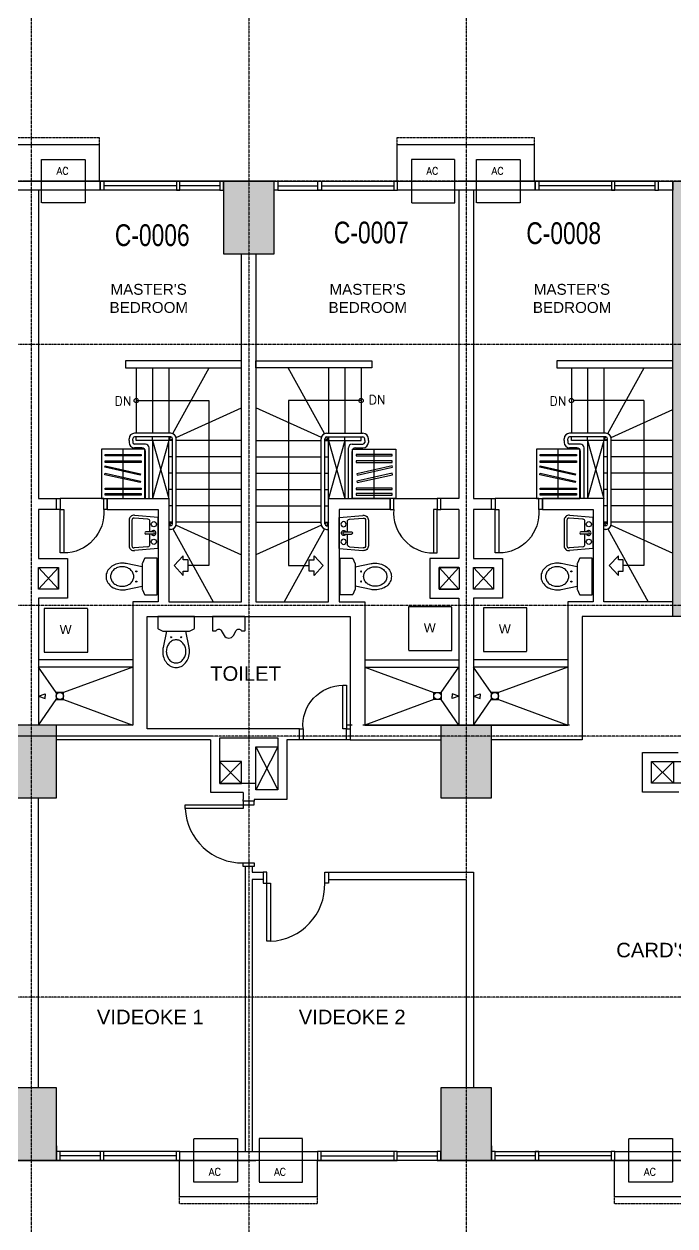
# Model space of a CAD drawing. Header units: inches. Extents: x -189245 to 740841, y -215444 to 469401.
# Drawn here: x -16041 to -7063, y -123635 to -107064 of the extents above; entities that cross this region are included whole.
import ezdxf

# ---------------------------------------------------------------- set-up
doc = ezdxf.new("R2010")
doc.units = ezdxf.units.IN
doc.header["$LTSCALE"] = 10
doc.header["$MEASUREMENT"] = 0
for name, pattern in [('GRID NORMAL$0$GRID BASEMENT$0$GRID GROUND$0$GRID$0$$0$PHANTOM', [2.5, 1.25, -0.25, 0.25, -0.25, 0.25, -0.25]), ('HIDDEN', [0.375, 0.25, -0.125]), ('HIDDEN2', [0.1875, 0.125, -0.0625])]:
    doc.linetypes.add(name, pattern=pattern)
for name, color, linetype in [('A-CMU PLASTER', 8, 'Continuous'), ('A-CMU WALL', 4, 'Continuous'), ('A-DOOR', 1, 'Continuous'), ('A-EQUIPMENT', 2, 'Continuous'), ('A-EQUIPTMENT', 1, 'Continuous'), ('A-FIXTURES', 2, 'Continuous'), ('A-GRID', 8, 'Continuous'), ('A-RAILING', 2, 'Continuous'), ('A-SHEARWALL', 6, 'Continuous'), ('A-STAIR', 1, 'Continuous'), ('A-TEXT', 3, 'Continuous'), ('A-UNIT NUMBER', 2, 'Continuous'), ('A-WINDOW', 2, 'Continuous'), ('CABINET', 1, 'Continuous'), ('COLUMN', 6, 'Continuous'), ('crom-type F Wall', 7, 'Continuous'), ('TEXT', 3, 'Continuous'), ('TSG- DIM1', 1, 'Continuous'), ('TSG- plaster', 4, 'Continuous'), ('TSG- PRE CAST', 4, 'Continuous'), ('TSG- ZOCALLO', 86, 'HIDDEN2'), ('TSG-DIM_WINDWS', 1, 'Continuous'), ('TSG-DRYWALL', 2, 'Continuous')]:
    doc.layers.add(name, color=color, linetype=linetype)
doc.layers.add('DEFPOINT', color=7, linetype='Continuous', plot=False)
doc.styles.add('ARIAL', font='ARIAL.TTF', dxfattribs={"width": 0.75})
doc.styles.add('PRSP_Simplex', font='simplex.shx')

# ---------------------------------------------------------------- blocks, each defined once
blk = doc.blocks.new('door600')
at = {"color": 2}
for points in [[(50, 150), (100, 150), (100, 750), (50, 750)], [(50, 150), (0, 150), (0, 0), (50, 0)], [(700, 150), (650, 150), (650, 0), (700, 0)]]:
    blk.add_lwpolyline(points, close=True, dxfattribs=at)
at = {"color": 1}
blk.add_arc((100, 198), 552, 355.0209, 90, dxfattribs=at)
blk = doc.blocks.new('A$C1A155CDE')
at = {"layer": 'A-DOOR', "color": 2}
for points in [[(50, 0), (0, 0), (0, -150), (50, -150)], [(50, -150), (100, -150), (100, -950), (50, -950)], [(900, -150), (850, -150), (850, 0), (900, 0)]]:
    blk.add_lwpolyline(points, close=True, dxfattribs=at)
at = {"layer": 'A-DOOR'}
blk.add_arc((65, -166), 785, 272.5491, 1.1461, dxfattribs=at)
blk = doc.blocks.new('URI')
at = {"layer": 'A-FIXTURES'}
blk.add_lwpolyline([(195, 103), (261, 65, -0.57735), (261, -65), (195, -103, 0.57735), (195, -172), (200, -175), (200, -215, -0.414214), (190, -225), (10, -225, -0.414214), (0, -215), (0, 215, -0.414214), (10, 225), (190, 225, -0.414214), (200, 215), (200, 175), (195, 172, 0.57735)], format="xyb", close=True, dxfattribs=at)
blk = doc.blocks.new('SHOWERHD')
at = {"layer": 'A-FIXTURES', "color": 2}
for p, q in [((-31, 93), (0, 93)), ((0, 0), (-31, 93)), ((0, 0), (31, 93)), ((31, 93), (0, 93))]:
    blk.add_line(p, q, dxfattribs=at)
blk = doc.blocks.new('EFLSHR-P')
at = {"layer": 'A-FIXTURES'}
for points in [[(186, -248), (216, -184, 0.142156), (218, -178), (218, 178, 0.142156), (216, 184), (186, 248, 0.256929), (177, 252), (13, 252), (13, -253), (177, -253)], [(218, -133), (441, -179, 0.05118), (495, -185, 0.083091), (582, -170, 0.090724), (653, -131, 0.104124), (702, -69, 0.11609), (718, 0, 0.11609), (702, 69, 0.104124), (653, 131, 0.090724), (582, 170, 0.083091), (495, 185, 0.05118), (441, 179), (218, 133)]]:
    blk.add_lwpolyline(points, format="xyb", dxfattribs=at)
blk.add_lwpolyline([(495, 135, 0.084254), (433, 124, 0.091411), (382, 95, 0.103766), (347, 50, 0.114587), (335, 0, 0.114587), (347, -50, 0.103766), (382, -95, 0.091411), (433, -124, 0.084254), (495, -135, 0.084254), (558, -124, 0.091411), (609, -95, 0.103766), (644, -50, 0.114587), (655, 0, 0.114587), (644, 50, 0.103766), (609, 95, 0.091411), (558, 124, 0.084254)], format="xyb", close=True, dxfattribs=at)
for centre in [(300, 70), (300, -70)]:
    blk.add_circle(centre, 6.77, dxfattribs=at)
blk.add_arc((177, -243), 10, 270, 327.6371, dxfattribs=at)
blk = doc.blocks.new('LAV')
for p, q in [((-214, 0), (-243, -326)), ((214, 0), (-214, 0)), ((214, 0), (243, -326)), ((-189, -139), (-206, -329)), ((-18, -112), (-159, -112)), ((-18, -63), (-18, -170)), ((18, -63), (18, -170)), ((159, -112), (18, -112)), ((189, -139), (206, -329)), ((-176, -362), (176, -362)), ((-176, -400), (176, -400))]:
    blk.add_line(p, q)
for centre in [(-121, -58), (121, -58)]:
    blk.add_circle(centre, 36)
for centre, radius, start, end in [((-159, -142), 30, 90, 174.9088), ((0, -63), 34.1, 301.2757, 238.7243), ((0, -71), 19.7, 25.7914, 154.2086), ((159, -142), 30, 5.0912, 90), ((-176, -332), 68, 174.9088, 270), ((-176, -332), 30, 174.9088, 270), ((0, -161), 19.7, 205.7914, 334.2086), ((176, -332), 68, 270, 5.0912), ((176, -332), 30, 270, 5.0912)]:
    blk.add_arc(centre, radius, start, end)
blk = doc.blocks.new('A$C57C30C90')
at = {"layer": 'A-CMU WALL'}
for p, q in [((14927, 0), (16027, 0)), ((16927, 0), (15827, 0)), ((20927, 0), (22027, 0)), ((22927, 0), (21827, 0))]:
    blk.add_line(p, q, dxfattribs=at)
at = {"layer": 'A-WINDOW'}
for p, q in [((16877, 0), (16927, 0)), ((16877, -125), (16877, 0)), ((16927, -125), (16877, -125)), ((16927, 0), (16927, -125)), ((17927, -63), (16927, -63)), ((17977, 0), (17927, 0)), ((17927, 0), (17927, -125)), ((17927, -125), (17977, -125)), ((17977, -125), (17977, 0)), ((18527, -63), (17977, -63)), ((18577, 0), (18527, 0)), ((18527, 0), (18527, -125)), ((18527, -125), (18577, -125)), ((18577, -125), (18577, 0)), ((19277, 0), (19327, 0)), ((19277, -125), (19277, 0)), ((19327, -125), (19277, -125)), ((19327, 0), (19327, -125)), ((19327, -63), (19877, -63)), ((19877, 0), (19927, 0)), ((19877, -125), (19877, 0)), ((19927, -125), (19877, -125)), ((19927, 0), (19927, -125)), ((19927, -63), (20927, -63)), ((20977, 0), (20927, 0)), ((20927, 0), (20927, -125)), ((20927, -125), (20977, -125)), ((20977, -125), (20977, 0)), ((22877, 0), (22927, 0)), ((22877, -125), (22877, 0)), ((22927, -125), (22877, -125)), ((22927, 0), (22927, -125)), ((23927, -63), (22927, -63)), ((23977, 0), (23927, 0)), ((23927, 0), (23927, -125)), ((23927, -125), (23977, -125)), ((23977, -125), (23977, 0)), ((24527, -63), (23977, -63)), ((24577, 0), (24527, 0)), ((24527, 0), (24527, -125)), ((24527, -125), (24577, -125)), ((24577, -125), (24577, 0))]:
    blk.add_line(p, q, dxfattribs=at)
at = {"layer": 'A-WINDOW', "color": 1}
for p, q in [((18527, 0), (16927, 0)), ((18527, -125), (16927, -125)), ((19327, 0), (20927, 0)), ((19327, -125), (20927, -125)), ((24527, 0), (22927, 0)), ((24527, -125), (22927, -125))]:
    blk.add_line(p, q, dxfattribs=at)
at = {"layer": 'TSG- PRE CAST', "linetype": 'Continuous'}
for points in [[(14977, 0), (16877, 0), (16877, -125), (14977, -125)], [(20977, 0), (22877, 0), (22877, -125), (20977, -125)], [(24577, 0), (24777, 0), (24777, -125), (24577, -125)]]:
    blk.add_lwpolyline(points, close=True, dxfattribs=at)
blk = doc.blocks.new('A$C453973B5')
at = {"layer": 'A-CMU WALL'}
for p, q in [((17925, -125), (19025, -125)), ((17925, -125), (19025, -125)), ((19925, -125), (18825, -125)), ((19925, -125), (18825, -125)), ((23925, -125), (25025, -125)), ((23975, -125), (25875, -125))]:
    blk.add_line(p, q, dxfattribs=at)
at = {"layer": 'A-WINDOW', "color": 1, "ltscale": 100}
for p, q in [((17925, 0), (16325, 0)), ((20925, 0), (19925, 0)), ((20975, 0), (21525, 0)), ((22325, 0), (23925, 0)), ((16325, -125), (17950, -125)), ((19925, -125), (20925, -125)), ((22875, -125), (22325, -125))]:
    blk.add_line(p, q, dxfattribs=at)
at = {"layer": 'A-WINDOW'}
for p, q in [((16275, -125), (16325, -125)), ((16875, -63), (16325, -63)), ((16875, -125), (16925, -125)), ((17925, -63), (16925, -63)), ((17975, -125), (17925, -125)), ((19875, -125), (19925, -125)), ((19875, -125), (19925, -125)), ((19925, -63), (20925, -63)), ((20975, -125), (20925, -125)), ((20975, -125), (20925, -125)), ((20975, -62), (21525, -63)), ((21575, -125), (21525, -125)), ((21575, -125), (21525, -125)), ((22275, -125), (22325, -125)), ((22275, -125), (22325, -125)), ((22875, -63), (22325, -63)), ((22875, -125), (22925, -125)), ((22875, -125), (22925, -125)), ((23925, -63), (22925, -63)), ((23975, -125), (23925, -125)), ((23975, -125), (23925, -125))]:
    blk.add_line(p, q, dxfattribs=at)
at = {"layer": 'A-WINDOW', "color": 1}
for p, q in [((16325, -125), (17925, -125)), ((21525, -125), (19925, -125)), ((21525, -125), (19925, -125)), ((22325, -125), (23925, -125)), ((22325, -125), (23925, -125))]:
    blk.add_line(p, q, dxfattribs=at)
at = {"layer": 'A-WINDOW'}
for points in [[(16325, 0), (16275, 0), (16275, -125), (16325, -125)], [(16925, 0), (16875, 0), (16875, -125), (16925, -125)], [(17975, 0), (17925, 0), (17925, -125), (17975, -125)], [(19925, 0), (19875, 0), (19875, -125), (19925, -125)], [(20975, 0), (20925, 0), (20925, -125), (20975, -125)], [(21575, 0), (21525, 0), (21525, -125), (21575, -125)], [(22325, 0), (22275, 0), (22275, -125), (22325, -125)], [(23975, 0), (23925, 0), (23925, -125), (23975, -125)], [(22925, 0), (22875, 0), (22875, -125), (22925, -125)]]:
    blk.add_lwpolyline(points, close=True, dxfattribs=at)
at = {"layer": 'TSG- PRE CAST', "ltscale": 100}
for points in [[(19875, -125), (17975, -125), (17975, 0), (19875, 0)], [(25875, -125), (23975, -125), (23975, 0), (25875, 0)]]:
    blk.add_lwpolyline(points, close=True, dxfattribs=at)
blk = doc.blocks.new('A$C4D8B7264')
at = {"layer": 'CABINET', "color": 2, "linetype": 'HIDDEN', "ltscale": 500}
blk.add_line((300, 0), (300, 676), dxfattribs=at)
at = {"layer": 'CABINET', "color": 2}
for points in [[(550, 587), (550, 607), (50, 607), (50, 587)], [(550, 499), (550, 519), (50, 519), (50, 499)], [(553, 431), (549, 451), (61, 343), (65, 323)], [(553, 329), (549, 349), (61, 241), (65, 221)], [(550, 125), (550, 145), (50, 145), (50, 125)], [(550, 48), (550, 68), (50, 68), (50, 48)]]:
    blk.add_lwpolyline(points, close=True, dxfattribs=at)
at = {"layer": 'TSG-DIM_WINDWS'}
blk.add_lwpolyline([(0, 680), (600, 680), (600, 0), (0, 0)], close=True, dxfattribs=at)

msp = doc.modelspace()

# ---------------------------------------------------------------- hatches: boundary and pattern name
at = {"layer": 'A-SHEARWALL'}
msp.add_hatch(color=254, dxfattribs=at).paths.add_polyline_path([(-6642.0004, -113655.85693), (-6642.0004, -115230.85693), (-7092.0004, -115230.85693), (-7092.0004, -109230.85693), (-5942.0004, -109230.85693), (-5942.0004, -109680.85693), (-6642.0004, -109680.85693)])
at = {"layer": 'COLUMN'}
h = msp.add_hatch(color=253, dxfattribs=at)
h.paths.add_polyline_path([(-43716.96423, -115430.85693), (-43716.96423, -116530.85693), (-43016.96423, -116530.85693), (-43016.96423, -115430.85693)])
h.paths.add_polyline_path([(-37042.0004, -128580.85704), (-35942.00081, -128580.85693), (-35942.00053, -129380.85693), (-37042.0004, -129380.85704)])
h.paths.add_polyline_path([(-43717.0004, -124630.85693), (-42717.0004, -124630.85693), (-42717.0004, -125330.85693), (-43717.0004, -125330.85693)])
h.paths.add_polyline_path([(-43717.0004, -107330.85693), (-42717.0004, -107330.85693), (-42717.0004, -106630.85693), (-43717.0004, -106630.85693)])
h.paths.add_polyline_path([(-43717.0004, -99330.85985), (-42817.0004, -99330.85985), (-42817.0004, -98630.85985), (-43717.0004, -98630.85985)])
h.paths.add_polyline_path([(-43717.0004, -95230.85693), (-42917.0004, -95230.85693), (-42917.0004, -94530.85693), (-43717.0004, -94530.85693)])
h.paths.add_polyline_path([(-22292.0004, -117730.85693), (-21592.0004, -117730.85693), (-21592.0004, -116730.85693), (-22292.0004, -116730.85693)])
h.paths.add_polyline_path([(-10292.0004, -117730.85693), (-9592.0004, -117730.85693), (-9592.0004, -116730.85693), (-10292.0004, -116730.85693)])
h.paths.add_polyline_path([(-13291.64226, -110230.85693), (-12591.64226, -110230.85693), (-12591.64226, -109230.85693), (-13291.64226, -109230.85693)])
h.paths.add_polyline_path([(-16292.0004, -117730.85693), (-15592.0004, -117730.85693), (-15592.0004, -116730.85693), (-16292.0004, -116730.85693)])
h.paths.add_polyline_path([(-37042.0004, -102580.85693), (-35942.00081, -102580.85683), (-35942.00053, -103380.85683), (-37042.0004, -103380.85693)])
h.paths.add_polyline_path([(-32667.0004, -103330.85693), (-31867.0004, -103330.85693), (-31867.0004, -102630.85693), (-32667.0004, -102630.85693)])
h.paths.add_polyline_path([(-32667.0004, -129330.85693), (-31867.0004, -129330.85693), (-31867.0004, -128630.85693), (-32667.0004, -128630.85693)])
h.paths.add_polyline_path([(-19292.0004, -110230.85693), (-18592.0004, -110230.85693), (-18592.0004, -109230.85693), (-19292.0004, -109230.85693)])
h.paths.add_polyline_path([(-25292.0004, -110230.85693), (-24592.0004, -110230.85693), (-24592.0004, -109230.85693), (-25292.0004, -109230.85693)])
h.paths.add_polyline_path([(-28292.00041, -117730.85693), (-27592.00041, -117730.85693), (-27592.00041, -116730.85693), (-28292.00041, -116730.85693)])
h.paths.add_polyline_path([(-10292.0004, -122730.85693), (-9592.0004, -122730.85693), (-9592.0004, -121730.85693), (-10292.0004, -121730.85693)])
h.paths.add_polyline_path([(-16292.0004, -122730.85693), (-15592.0004, -122730.85693), (-15592.0004, -121730.85693), (-16292.0004, -121730.85693)])
h.paths.add_polyline_path([(-22292.0004, -122730.85693), (-21592.0004, -122730.85693), (-21592.0004, -121730.85693), (-22292.0004, -121730.85693)])
h.paths.add_polyline_path([(-28292.00041, -122730.85693), (-27592.00041, -122730.85693), (-27592.00041, -121730.85693), (-28292.00041, -121730.85693)])
h.paths.add_polyline_path([(-32667.0004, -109930.85693), (-31867.0004, -109930.85693), (-31867.0004, -109230.85693), (-32667.0004, -109230.85693)])
h.paths.add_polyline_path([(-43717.0004, -132626.32537), (-42817.0004, -132626.32537), (-42817.0004, -133326.32537), (-43717.0004, -133326.32537)])
h.paths.add_polyline_path([(-43717.0004, -136730.85693), (-42917.0004, -136730.85693), (-42917.0004, -137430.85693), (-43717.0004, -137430.85693)])
h.paths.add_polyline_path([(-32667.0004, -122030.85693), (-32667.0004, -122730.85693), (-31867.0004, -122730.85693), (-31867.0004, -122030.85693)])
edge = h.paths.add_edge_path()
edge.add_line((-32666.24158, -109880.85693), (-32667.0004, -109230.85693))
edge.add_line((-32667.0004, -109230.85693), (-31867.0004, -109230.85693))
at = {"layer": 'TSG- DIM1', "linetype": 'Continuous'}
for points in [[(-13291.64226, -110230.85693), (-12591.64226, -110230.85693), (-12591.64226, -109230.85693), (-13291.64226, -109230.85693)], [(-10292.0004, -117730.85693), (-9592.0004, -117730.85693), (-9592.0004, -116730.85693), (-10292.0004, -116730.85693)], [(-16292.0004, -122730.85693), (-15592.0004, -122730.85693), (-15592.0004, -121730.85693), (-16292.0004, -121730.85693)], [(-10292.0004, -122730.85693), (-9592.0004, -122730.85693), (-9592.0004, -121730.85693), (-10292.0004, -121730.85693)]]:
    msp.add_hatch(color=253, dxfattribs=at).paths.add_polyline_path(points)

# ---------------------------------------------------------------- linework, layer by layer
at = {"layer": 'A-CMU PLASTER'}
for p, q in [((-11516.64226, -116730.85693), (-11592.0004, -116730.85693)), ((-8517.0004, -116730.85693), (-11366.64226, -116730.85693)), ((-13466.9661, -116880.85693), (-17592.0004, -116880.85693))]:
    msp.add_line(p, q, dxfattribs=at)
at = {"layer": 'A-CMU WALL', "color": 3}
for p, q in [((-16017.0004, -109230.86277), (-16017.0004, -109230.39608)), ((-15867.0004, -109230.86277), (-15867.0004, -109230.39608)), ((-12617.0004, -109230.85693), (-12617.0004, -109230.39024)), ((-10017.0004, -109230.86277), (-10017.0004, -109230.39608)), ((-9867.0004, -109230.86277), (-9867.0004, -109230.39608))]:
    msp.add_line(p, q, dxfattribs=at)
at = {"layer": 'A-CMU WALL'}
for p, q in [((-13042.0004, -109230.85693), (-12592.0004, -109230.85693)), ((-12592.0004, -109430.85693), (-12592.0004, -109230.85693)), ((-14892.0004, -113755.85693), (-14892.0004, -113605.85693)), ((-10992.0004, -113755.85693), (-10992.0004, -113605.85693)), ((-8892.0004, -113755.85693), (-8892.0004, -113605.85693)), ((-10042.0004, -113755.85693), (-10292.0004, -113755.85693)), ((-10042.0004, -113755.85693), (-10292.0004, -113755.85693)), ((-15841.98337, -114855.89106), (-15842.03517, -114555.85734)), ((-15842.03517, -114555.85734), (-15566.95299, -114555.85776)), ((-15841.98337, -114855.89106), (-15842.03517, -114555.85734)), ((-15842.03517, -114555.85734), (-15566.95299, -114555.85776)), ((-15566.96806, -114855.89095), (-15567.02555, -114555.93689)), ((-15566.95299, -114555.85776), (-15566.93735, -114855.89147)), ((-15566.95299, -114555.85776), (-15566.93735, -114855.89147)), ((-9566.95299, -114555.85776), (-9566.93735, -114855.89147)), ((-9566.95299, -114555.85776), (-9566.93735, -114855.89147)), ((-15566.93735, -114855.89147), (-15841.98337, -114855.89106)), ((-15566.93735, -114855.89147), (-15841.98337, -114855.89106)), ((-15592.0004, -122530.85693), (-15592.0004, -122730.85693)), ((-10292.0004, -122530.85693), (-10292.0004, -122730.85693)), ((-9592.0004, -122530.85693), (-9592.0004, -122730.85693)), ((-15842.0004, -122730.85693), (-16292.0004, -122730.85693)), ((-16042.0004, -122730.85693), (-15592.0004, -122730.85693)), ((-9842.0004, -122730.85693), (-10292.0004, -122730.85693)), ((-10042.0004, -122730.85693), (-9592.0004, -122730.85693))]:
    msp.add_line(p, q, dxfattribs=at)
at = {"layer": 'A-CMU WALL', "color": 1}
for p, q in [((-14267.0004, -112805.85693), (-14042.0004, -113605.85693)), ((-14042.0004, -112805.85693), (-14267.0004, -113605.85693)), ((-11617.0004, -112805.85693), (-11842.0004, -113605.85693)), ((-11842.0004, -112805.85693), (-11617.0004, -113605.85693)), ((-8267.0004, -112805.85693), (-8042.0004, -113605.85693)), ((-8042.0004, -112805.85693), (-8267.0004, -113605.85693)), ((-15566.95299, -114855.85776), (-15842.03517, -114555.85734)), ((-15842.03517, -114855.85734), (-15566.95299, -114555.85776)), ((-15842.03517, -114855.85734), (-15566.95299, -114555.85776)), ((-10042.05355, -114855.85734), (-10317.01738, -114555.85693)), ((-10042.05355, -114855.85734), (-10317.01738, -114555.85693)), ((-10317.01738, -114855.85693), (-10042.05355, -114555.85734)), ((-10317.01738, -114855.85693), (-10042.05355, -114555.85734)), ((-9566.95299, -114855.85776), (-9842.03517, -114555.85734)), ((-9842.03482, -114855.85778), (-9566.95263, -114555.85737)), ((-12842.00161, -117030.85693), (-12541.63439, -117622.50332)), ((-12541.63439, -117030.85693), (-12842.00161, -117622.50332)), ((-13039.42107, -117232.55079), (-13341.55901, -117532.91879)), ((-13339.05447, -117234.6151), (-13039.05447, -117534.6151)), ((-7384.90884, -117230.30873), (-7083.49095, -117528.89516)), ((-7084.90884, -117230.30873), (-7384.90884, -117530.85693))]:
    msp.add_line(p, q, dxfattribs=at)
at = {"layer": 'A-CMU WALL', "color": 2, "linetype": 'Continuous'}
for p, q in [((-12742.0004, -118758.84181), (-12742.0004, -118908.84181)), ((-11842.0004, -118758.84181), (-11842.0004, -118908.84181))]:
    msp.add_line(p, q, dxfattribs=at)
at = {"layer": 'A-CMU WALL'}
for points in [[(-15842.03516, -114555.90757), (-15566.91927, -114555.90757), (-15566.91927, -114855.88987), (-15842.03516, -114855.88987)], [(-12842.0004, -115030.85693), (-12842.0004, -115030.85693)]]:
    msp.add_lwpolyline(points, close=True, dxfattribs=at)
at = {"layer": 'A-CMU WALL', "color": 1}
for points in [[(-12842.00161, -117030.85693), (-12541.63439, -117030.85693), (-12541.63439, -117622.50332), (-12842.00161, -117622.50332)], [(-13341.55901, -117532.91879), (-13041.55901, -117532.91879), (-13041.66531, -117232.92124), (-13341.5569, -117232.92124)]]:
    msp.add_lwpolyline(points, close=True, dxfattribs=at)
msp.add_lwpolyline([(-7084.90884, -117230.30873), (-7084.90884, -117530.85693), (-7384.90884, -117530.85693), (-7384.90884, -117230.30873), (-7084.90884, -117230.30873)], dxfattribs=at)
at = {"layer": 'A-DOOR'}
for p, q in [((-14942.0004, -113605.85693), (-15542.0004, -113605.85693)), ((-10942.0004, -113605.85693), (-10342.0004, -113605.85693)), ((-8942.0004, -113605.85693), (-9542.0004, -113605.85693)), ((-11592.0004, -116930.85693), (-12192.0004, -116930.85693))]:
    msp.add_line(p, q, dxfattribs=at)
at = {"layer": 'A-DOOR', "color": 2}
for points in [[(-12867.0004, -117828.79557), (-12867.0004, -117778.79557), (-13017.0004, -117778.79557), (-13017.0004, -117828.79557)], [(-13017.0004, -117828.79557), (-13017.0004, -117878.79557), (-13817.0004, -117878.79557), (-13817.0004, -117828.79557)], [(-13017.0004, -118678.79557), (-13017.0004, -118628.79557), (-12867.0004, -118628.79557), (-12867.0004, -118678.79557)]]:
    msp.add_lwpolyline(points, close=True, dxfattribs=at)
at = {"layer": 'A-DOOR'}
msp.add_arc((-13032.70315, -117843.87851), 785.07412, 182.549135728, 271.146084806, dxfattribs=at)
at = {"layer": 'A-EQUIPMENT', "ltscale": 100}
for points in [[(-14997.9138, -109230.85687), (-14997.9138, -108730.85687), (-16897.9138, -108730.85687), (-16897.9138, -109230.85687)], [(-8997.9138, -109230.85687), (-8997.9138, -108730.85687), (-10897.9138, -108730.85687), (-10897.9138, -109230.85687)], [(-11997.9138, -122730.85687), (-11997.9138, -123230.85687), (-13897.9138, -123230.85687), (-13897.9138, -122730.85687)], [(-5997.9138, -122730.85687), (-5997.9138, -123230.85687), (-7897.9138, -123230.85687), (-7897.9138, -122730.85687)]]:
    msp.add_lwpolyline(points, dxfattribs=at)
at = {"layer": 'A-EQUIPTMENT', "linetype": 'HIDDEN'}
for points in [[(-14997.9138, -108730.85687), (-14997.9138, -108630.85687), (-16897.9138, -108630.85687), (-16897.9138, -108730.85687)], [(-8997.9138, -108730.85687), (-8997.9138, -108630.85687), (-10897.9138, -108630.85687), (-10897.9138, -108730.85687)], [(-11997.9138, -123230.85687), (-11997.9138, -123330.85687), (-13897.9138, -123330.85687), (-13897.9138, -123230.85687)], [(-5997.9138, -123230.85687), (-5997.9138, -123330.85687), (-7897.9138, -123330.85687), (-7897.9138, -123230.85687)]]:
    msp.add_lwpolyline(points, dxfattribs=at)
at = {"layer": 'A-EQUIPTMENT', "color": 1, "linetype": 'HIDDEN2'}
for points in [[(-15797.9138, -108930.85687), (-15197.9138, -108930.85687), (-15197.9138, -109530.85687), (-15797.9138, -109530.85687)], [(-10097.9138, -108930.85687), (-10697.9138, -108930.85687), (-10697.9138, -109530.85687), (-10097.9138, -109530.85687)], [(-9797.9138, -108930.85687), (-9197.9138, -108930.85687), (-9197.9138, -109530.85687), (-9797.9138, -109530.85687)], [(-13097.9138, -123030.85687), (-13697.9138, -123030.85687), (-13697.9138, -122430.85687), (-13097.9138, -122430.85687)], [(-12797.9138, -123030.85687), (-12197.9138, -123030.85687), (-12197.9138, -122430.85687), (-12797.9138, -122430.85687)], [(-7097.9138, -123030.85687), (-7697.9138, -123030.85687), (-7697.9138, -122430.85687), (-7097.9138, -122430.85687)]]:
    msp.add_lwpolyline(points, close=True, dxfattribs=at)
at = {"layer": 'A-FIXTURES'}
for p, q in [((-14542.00039, -115830.8569), (-15842.00039, -115830.8569)), ((-11342.00039, -115830.8569), (-10042.00039, -115830.8569)), ((-8542.00039, -115830.8569), (-9842.00039, -115830.8569)), ((-14542.00039, -115930.8569), (-15842.00039, -115930.8569)), ((-11342.00039, -115930.8569), (-10042.00039, -115930.8569)), ((-8542.00039, -115930.8569), (-9842.00039, -115930.8569))]:
    msp.add_line(p, q, dxfattribs=at)
at = {"layer": 'A-FIXTURES', "color": 1}
for p, q in [((-15597.00039, -116277.75532), (-15842.00039, -115930.8569)), ((-14542.00039, -115930.8569), (-15497.00039, -116277.75532)), ((-11342.00039, -115930.8569), (-10387.00039, -116277.75532)), ((-10287.00039, -116277.75532), (-10042.00039, -115930.8569)), ((-9597.00039, -116277.75532), (-9842.00039, -115930.8569)), ((-8542.00039, -115930.8569), (-9497.00039, -116277.75532)), ((-15842.00039, -116730.8569), (-15597.00039, -116377.75532)), ((-15497.00039, -116377.75532), (-14542.00039, -116730.8569)), ((-10387.00039, -116377.75532), (-11342.00039, -116730.8569)), ((-10042.00039, -116730.8569), (-10287.00039, -116377.75532)), ((-9842.00039, -116730.8569), (-9597.00039, -116377.75532)), ((-9497.00039, -116377.75532), (-8542.00039, -116730.8569))]:
    msp.add_line(p, q, dxfattribs=at)
at = {"layer": 'A-FIXTURES', "color": 2}
for points in [[(-15497.00039, -116277.75532), (-15597.00039, -116277.75532), (-15597.00039, -116377.75532), (-15497.00039, -116377.75532)], [(-10387.00039, -116277.75532), (-10287.00039, -116277.75532), (-10287.00039, -116377.75532), (-10387.00039, -116377.75532)], [(-9497.00039, -116277.75532), (-9597.00039, -116277.75532), (-9597.00039, -116377.75532), (-9497.00039, -116377.75532)]]:
    msp.add_lwpolyline(points, close=True, dxfattribs=at)
for centre in [(-15547.00039, -116327.75532), (-10337.00039, -116327.75532), (-9547.00039, -116327.75532)]:
    msp.add_circle(centre, 50, dxfattribs=at)
at = {"layer": 'A-GRID', "linetype": 'GRID NORMAL$0$GRID BASEMENT$0$GRID GROUND$0$GRID$0$$0$PHANTOM'}
for p, q in [((-15942.0004, -82882.74088), (-15942.0004, -143550.89361)), ((-12942.0004, -82882.74088), (-12942.0004, -143550.89361)), ((-9942.0004, -82882.74088), (-9942.0004, -143550.89361)), ((8258.22275, -109230.8569), (-53786.76847, -109230.8569)), ((8258.22275, -111480.8569), (-53786.76847, -111480.8569)), ((8258.22275, -115080.8569), (-53786.76847, -115080.8569)), ((8258.22275, -116880.8569), (-53786.76847, -116880.8569)), ((8258.22275, -120480.8569), (-53786.76847, -120480.8569)), ((8258.22275, -122730.8569), (-53786.76847, -122730.8569))]:
    msp.add_line(p, q, dxfattribs=at)
at = {"layer": 'A-RAILING', "color": 2}
for p, q in [((-14592.0004, -112805.76492), (-14592.0004, -112780.85693)), ((-14592.0004, -112805.76492), (-14592.0004, -112780.85693)), ((-14592.0004, -112805.76492), (-14592.0004, -112780.85693)), ((-14592.0004, -112805.76492), (-14592.0004, -112830.85693)), ((-14542.0004, -112805.76492), (-14542.0004, -112780.85693)), ((-14542.0004, -112805.76492), (-14542.0004, -112780.85693)), ((-14542.0004, -112805.76492), (-14542.0004, -112780.85693)), ((-14542.0004, -112805.76492), (-14542.0004, -112830.85693)), ((-14017.0004, -112705.85693), (-14517.0004, -112705.85693)), ((-14017.0004, -112755.85693), (-14517.0004, -112755.85693)), ((-13992.0004, -113955.85693), (-13992.0004, -112780.85693)), ((-13942.0004, -113955.85693), (-13942.0004, -112780.85693)), ((-11942.0004, -113955.85693), (-11942.0004, -112780.85693)), ((-11892.0004, -113955.85693), (-11892.0004, -112780.85693)), ((-11867.0004, -112705.85693), (-11367.0004, -112705.85693)), ((-11867.0004, -112755.85693), (-11367.0004, -112755.85693)), ((-11342.0004, -112805.76492), (-11342.0004, -112780.85693)), ((-11342.0004, -112805.76492), (-11342.0004, -112780.85693)), ((-11342.0004, -112805.76492), (-11342.0004, -112830.85693)), ((-11292.0004, -112805.76492), (-11292.0004, -112780.85693)), ((-11292.0004, -112805.76492), (-11292.0004, -112780.85693)), ((-11292.0004, -112805.76492), (-11292.0004, -112830.85693)), ((-8592.0004, -112805.76492), (-8592.0004, -112780.85693)), ((-8592.0004, -112805.76492), (-8592.0004, -112780.85693)), ((-8592.0004, -112805.76492), (-8592.0004, -112780.85693)), ((-8592.0004, -112805.76492), (-8592.0004, -112830.85693)), ((-8542.0004, -112805.76492), (-8542.0004, -112780.85693)), ((-8542.0004, -112805.76492), (-8542.0004, -112780.85693)), ((-8542.0004, -112805.76492), (-8542.0004, -112780.85693)), ((-8542.0004, -112805.76492), (-8542.0004, -112830.85693)), ((-8017.0004, -112705.85693), (-8517.0004, -112705.85693)), ((-8017.0004, -112755.85693), (-8517.0004, -112755.85693)), ((-7992.0004, -113955.85693), (-7992.0004, -112780.85693)), ((-7942.0004, -113955.85693), (-7942.0004, -112780.85693)), ((-14417.0004, -112905.85693), (-14517.0004, -112905.85693)), ((-14367.0004, -112855.85693), (-14517.00024, -112855.85693)), ((-14367.0004, -113605.85693), (-14367.0004, -112955.85693)), ((-14317.0004, -113605.85693), (-14317.0004, -112905.85693)), ((-11567.0004, -113605.85693), (-11567.0004, -112905.85693)), ((-11517.0004, -112855.85693), (-11367.00056, -112855.85693)), ((-11517.0004, -113605.85693), (-11517.0004, -112955.85693)), ((-11467.0004, -112905.85693), (-11367.0004, -112905.85693)), ((-8417.0004, -112905.85693), (-8517.0004, -112905.85693)), ((-8367.0004, -112855.85693), (-8517.00024, -112855.85693)), ((-8367.0004, -113605.85693), (-8367.0004, -112955.85693)), ((-8317.0004, -113605.85693), (-8317.0004, -112905.85693)), ((-14017.0004, -113980.85693), (-14042.0004, -113980.85693)), ((-11867.0004, -113980.85693), (-11842.0004, -113980.85693)), ((-8017.0004, -113980.85693), (-8042.0004, -113980.85693)), ((-14017.0004, -114030.85693), (-14042.0004, -114030.85693)), ((-11867.0004, -114030.85693), (-11842.0004, -114030.85693)), ((-8017.0004, -114030.85693), (-8042.0004, -114030.85693))]:
    msp.add_line(p, q, dxfattribs=at)
for centre, radius, start, end in [((-14517.0004, -112780.85693), 75, 90, 180), ((-14517.0004, -112830.85693), 75, 180, 270), ((-14517.0004, -112780.85693), 25, 90, 180), ((-14517.0004, -112830.85693), 25, 180, 270), ((-14017.0004, -112780.85693), 75, 0, 90), ((-14017.0004, -112780.85693), 25, 0, 90), ((-11867.0004, -112780.85693), 75, 90, 180), ((-11867.0004, -112780.85693), 25, 90, 180), ((-11367.0004, -112780.85693), 75, 0, 90), ((-11367.0004, -112780.85693), 25, 0, 90), ((-11367.0004, -112830.85693), 25, 270, 0), ((-11367.0004, -112830.85693), 75, 270, 0), ((-8517.0004, -112780.85693), 75, 90, 180), ((-8517.0004, -112830.85693), 75, 180, 270), ((-8517.0004, -112780.85693), 25, 90, 180), ((-8517.0004, -112830.85693), 25, 180, 270), ((-8017.0004, -112780.85693), 75, 0, 90), ((-8017.0004, -112780.85693), 25, 0, 90), ((-14417.0004, -112955.85693), 50, 0, 90), ((-14367.0004, -112905.85693), 50, 0, 90), ((-11517.0004, -112905.85693), 50, 90, 180), ((-11467.0004, -112955.85693), 50, 90, 180), ((-8417.0004, -112955.85693), 50, 0, 90), ((-8367.0004, -112905.85693), 50, 0, 90), ((-14017.0004, -113955.85693), 25, 270, 0), ((-14017.0004, -113955.85693), 75, 270, 0), ((-11867.0004, -113955.85693), 75, 180, 270), ((-11867.0004, -113955.85693), 25, 180, 270), ((-8017.0004, -113955.85693), 25, 270, 0), ((-8017.0004, -113955.85693), 75, 270, 0)]:
    msp.add_arc(centre, radius, start, end, dxfattribs=at)
at = {"layer": 'A-SHEARWALL', "color": 6}
msp.add_lwpolyline([(-6642.0004, -113655.85693), (-6642.0004, -115230.85693), (-7092.0004, -115230.85693), (-7092.0004, -109230.85693), (-7092.0004, -109230.85693), (-7092.0004, -109230.85693), (-5942.0004, -109230.85693), (-5942.0004, -109680.85693), (-6642.0004, -109680.85693), (-6642.0004, -113655.85693)], dxfattribs=at)
at = {"layer": 'A-STAIR'}
for p, q in [((-14492.0004, -111805.85693), (-14492.0004, -112705.85693)), ((-14267.0004, -111805.85693), (-14267.0004, -112705.85693)), ((-14042.0004, -111805.85693), (-14042.0004, -112705.85693)), ((-13989.37006, -112711.13201), (-13486.38804, -111805.85693)), ((-11894.63074, -112711.13201), (-12397.61276, -111805.85693)), ((-11842.0004, -111805.85693), (-11842.0004, -112705.85693)), ((-11617.0004, -111805.85693), (-11617.0004, -112705.85693)), ((-11392.0004, -111805.85693), (-11392.0004, -112705.85693)), ((-8492.0004, -111805.85693), (-8492.0004, -112705.85693)), ((-8267.0004, -111805.85693), (-8267.0004, -112705.85693)), ((-8042.0004, -111805.85693), (-8042.0004, -112705.85693)), ((-7989.37006, -112711.13201), (-7486.38804, -111805.85693)), ((-7492.0004, -112255.85693), (-8462.0004, -112255.85693)), ((-13944.42233, -112761.95129), (-13042.0004, -112355.90294)), ((-11939.57847, -112761.95129), (-12842.0004, -112355.90294)), ((-7944.42233, -112761.95129), (-7092.0004, -112378.40064)), ((-14492.0004, -112805.76492), (-14492.0004, -112755.85693)), ((-14042.0004, -112805.85693), (-14492.0004, -112805.85693)), ((-14267.0004, -112805.76492), (-14267.0004, -112755.85693)), ((-14042.0004, -112755.85693), (-14042.0004, -112805.85693)), ((-14042.0004, -112805.85693), (-14014.30099, -112756.00309)), ((-14042.0004, -112805.85693), (-13992.13197, -112783.41843)), ((-14042.0004, -113605.85693), (-14042.0004, -112805.85693)), ((-13992.0004, -112805.85693), (-14042.0004, -112805.85693)), ((-13042.0004, -112805.85693), (-13942.0004, -112805.85693)), ((-12842.0004, -112805.85693), (-11942.0004, -112805.85693)), ((-11892.0004, -112805.85693), (-11842.0004, -112805.85693)), ((-11842.0004, -112805.85693), (-11891.86883, -112783.41843)), ((-11842.0004, -112805.85693), (-11869.69981, -112756.00309)), ((-11842.0004, -112755.85693), (-11842.0004, -112805.85693)), ((-11842.0004, -113605.85693), (-11842.0004, -112805.85693)), ((-11842.0004, -112805.85693), (-11392.0004, -112805.85693)), ((-11617.0004, -112805.76492), (-11617.0004, -112755.85693)), ((-11392.0004, -112805.76492), (-11392.0004, -112755.85693)), ((-8492.0004, -112805.76492), (-8492.0004, -112755.85693)), ((-8042.0004, -112805.85693), (-8492.0004, -112805.85693)), ((-8267.0004, -112805.76492), (-8267.0004, -112755.85693)), ((-8267.0004, -112805.76492), (-8267.0004, -113605.85693)), ((-8042.0004, -112755.85693), (-8042.0004, -112805.85693)), ((-8042.0004, -112805.85693), (-8014.30099, -112756.00309)), ((-8042.0004, -112805.85693), (-7992.13197, -112783.41843)), ((-8042.0004, -113605.85693), (-8042.0004, -112805.85693)), ((-7992.0004, -112805.85693), (-8042.0004, -112805.85693)), ((-7092.0004, -112805.85693), (-7942.0004, -112805.85693)), ((-13992.0004, -113030.85693), (-14042.0004, -113030.85693)), ((-13042.0004, -113030.85693), (-13942.0004, -113030.85693)), ((-12842.0004, -113030.85693), (-11942.0004, -113030.85693)), ((-11892.0004, -113030.85693), (-11842.0004, -113030.85693)), ((-7992.0004, -113030.85693), (-8042.0004, -113030.85693)), ((-7092.0004, -113030.85693), (-7942.0004, -113030.85693)), ((-13992.0004, -113255.85693), (-14042.0004, -113255.85693)), ((-13042.0004, -113255.85693), (-13942.0004, -113255.85693)), ((-12842.0004, -113255.85693), (-11942.0004, -113255.85693)), ((-11892.0004, -113255.85693), (-11842.0004, -113255.85693)), ((-7992.0004, -113255.85693), (-8042.0004, -113255.85693)), ((-7092.0004, -113255.85693), (-7942.0004, -113255.85693)), ((-13992.0004, -113480.85693), (-14042.0004, -113480.85693)), ((-13042.0004, -113480.85693), (-13942.0004, -113480.85693)), ((-12842.0004, -113480.85693), (-11942.0004, -113480.85693)), ((-11892.0004, -113480.85693), (-11842.0004, -113480.85693)), ((-7992.0004, -113480.85693), (-8042.0004, -113480.85693)), ((-7092.0004, -113480.85693), (-7942.0004, -113480.85693)), ((-13992.0004, -113705.85693), (-14042.0004, -113705.85693)), ((-13042.0004, -113705.85693), (-13942.0004, -113705.85693)), ((-12842.0004, -113705.85693), (-11942.0004, -113705.85693)), ((-11892.0004, -113705.85693), (-11842.0004, -113705.85693)), ((-7992.0004, -113705.85693), (-8042.0004, -113705.85693)), ((-7092.0004, -113705.85693), (-7942.0004, -113705.85693)), ((-14042.0004, -113930.85693), (-13992.13197, -113953.29543)), ((-14042.0004, -113930.85693), (-14014.30099, -113980.71077)), ((-13992.0004, -113930.85693), (-14042.0004, -113930.85693)), ((-13944.42233, -113974.76257), (-13042.0004, -114380.81092)), ((-13042.0004, -113930.85693), (-13942.0004, -113930.85693)), ((-12842.0004, -113930.85693), (-11942.0004, -113930.85693)), ((-11939.57847, -113974.76257), (-12842.0004, -114380.81092)), ((-11892.0004, -113930.85693), (-11842.0004, -113930.85693)), ((-11842.0004, -113930.85693), (-11891.86883, -113953.29543)), ((-11842.0004, -113930.85693), (-11869.69981, -113980.71077)), ((-8042.0004, -113930.85693), (-7992.13197, -113953.29543)), ((-8042.0004, -113930.85693), (-8014.30099, -113980.71077)), ((-7992.0004, -113930.85693), (-8042.0004, -113930.85693)), ((-7944.42233, -113974.76257), (-7092.0004, -114358.31323)), ((-7092.0004, -113930.85693), (-7942.0004, -113930.85693)), ((-13989.37006, -114025.58185), (-13430.87793, -115030.76492)), ((-11894.63074, -114025.58185), (-12453.12287, -115030.76492)), ((-7989.37006, -114025.58185), (-7430.87793, -115030.76492))]:
    msp.add_line(p, q, dxfattribs=at)
for points in [[(-14492.0004, -112255.85693), (-13492.0004, -112255.85693)], [(-13492.0004, -112255.85693), (-13492.0004, -114530.85693), (-13775.09579, -114530.85693)], [(-12392.0004, -112255.85693), (-12392.0004, -114530.85693), (-12108.90501, -114530.85693)], [(-11392.0004, -112255.85693), (-12392.0004, -112255.85693)], [(-7492.0004, -112255.85693), (-7492.0004, -114530.85693), (-7775.09579, -114530.85693)]]:
    msp.add_lwpolyline(points, dxfattribs=at)
at = {"layer": 'A-STAIR', "color": 2}
for points in [[(-13843.91592, -114394.35693), (-13968.22065, -114530.85693), (-13843.91592, -114667.35693), (-13843.91592, -114608.85693), (-13775.09579, -114608.85693), (-13775.09579, -114452.85693), (-13843.91592, -114452.85693)], [(-12040.08488, -114394.35693), (-11915.78015, -114530.85693), (-12040.08488, -114667.35693), (-12040.08488, -114608.85693), (-12108.90501, -114608.85693), (-12108.90501, -114452.85693), (-12040.08488, -114452.85693)], [(-7843.91592, -114394.35693), (-7968.22065, -114530.85693), (-7843.91592, -114667.35693), (-7843.91592, -114608.85693), (-7775.09579, -114608.85693), (-7775.09579, -114452.85693), (-7843.91592, -114452.85693)]]:
    msp.add_lwpolyline(points, close=True, dxfattribs=at)
for centre in [(-14492.0004, -112255.85693), (-11392.0004, -112255.85693), (-8492.0004, -112255.85693)]:
    msp.add_circle(centre, 30, dxfattribs=at)
at = {"layer": 'A-WINDOW', "linetype": 'HIDDEN2'}
for points in [[(-15161.46912, -115722.06442), (-15161.46912, -115122.06442), (-15761.46912, -115122.06442), (-15761.46912, -115722.06442)], [(-10139.31196, -115698.97523), (-10139.31196, -115098.97523), (-10739.31196, -115098.97523), (-10739.31196, -115698.97523)], [(-9104.11024, -115713.74858), (-9104.11024, -115113.74858), (-9704.11024, -115113.74858), (-9704.11024, -115713.74858)]]:
    msp.add_lwpolyline(points, close=True, dxfattribs=at)
at = {"layer": 'COLUMN', "linetype": 'Continuous'}
for points in [[(-13291.64226, -110230.85693), (-12591.64226, -110230.85693), (-12591.64226, -109230.85693), (-13291.64226, -109230.85693)], [(-16292.0004, -117730.85693), (-15592.0004, -117730.85693), (-15592.0004, -116730.85693), (-16292.0004, -116730.85693)], [(-10292.0004, -117730.85693), (-9592.0004, -117730.85693), (-9592.0004, -116730.85693), (-10292.0004, -116730.85693)], [(-16292.0004, -122730.85693), (-15592.0004, -122730.85693), (-15592.0004, -121730.85693), (-16292.0004, -121730.85693)], [(-10292.0004, -122730.85693), (-9592.0004, -122730.85693), (-9592.0004, -121730.85693), (-10292.0004, -121730.85693)]]:
    msp.add_lwpolyline(points, close=True, dxfattribs=at)
at = {"layer": 'crom-type F Wall', "linetype": 'Continuous'}
msp.add_line((-8892.0004, -113730.85693), (-8892.0004, -113630.85693), dxfattribs=at)
at = {"layer": 'DEFPOINT'}
msp.add_lwpolyline([(3757.9996, -109230.8569), (3757.9996, -122730.85693), (-31872.9138, -122730.85687), (-31867.00037, -140130.8569), (-38342.0004, -140131.32457), (-38341.9926, -142444.32359), (-43717.0004, -142443.39024), (-43717.0004, -89518.32359), (-38342.0004, -89518.32359), (-38342.0004, -91830.8569), (-31867.0004, -91831.32457), (-31864.74059, -109230.85699)], close=True, dxfattribs=at)
at = {"layer": 'TSG- plaster', "color": 4, "linetype": 'Continuous'}
for p, q in [((-13041.64226, -115030.85693), (-13041.64226, -110230.85693)), ((-12841.64226, -110230.85693), (-12841.64226, -115030.85693)), ((-14892.0004, -113605.85693), (-14042.0004, -113605.85693)), ((-14892.0004, -113605.85693), (-14892.0004, -113755.85693)), ((-14042.0004, -113605.85693), (-14042.0004, -115030.85693)), ((-11842.0004, -115030.85693), (-11842.0004, -113605.85693)), ((-11842.0004, -113605.85693), (-10992.0004, -113605.85693)), ((-10316.90897, -114555.85693), (-10316.91108, -114855.85448)), ((-10316.90897, -114555.85693), (-10316.91108, -114855.85448)), ((-10042.05355, -114555.85734), (-10316.90897, -114555.85693)), ((-10042.05355, -114555.85734), (-10316.90897, -114555.85693)), ((-10041.9448, -114555.85734), (-10316.90863, -114555.85693)), ((-9842.03517, -114555.85734), (-9566.95299, -114555.85776)), ((-9842.03517, -114555.85734), (-9566.95299, -114555.85776)), ((-10316.91108, -114855.85448), (-10041.94725, -114855.85489)), ((-10316.91108, -114855.85448), (-10041.94725, -114855.85489)), ((-10316.893, -114855.89056), (-10041.893, -114855.89097)), ((-14042.0004, -115030.85693), (-13041.64226, -115030.85693)), ((-12841.64226, -115030.85693), (-11842.0004, -115030.85693)), ((-11542.0004, -116930.85693), (-10292.0004, -116930.85693))]:
    msp.add_line(p, q, dxfattribs=at)
at = {"layer": 'TSG- plaster', "color": 4}
for p, q in [((-10042.0004, -113605.85693), (-10292.0004, -113605.85693)), ((-10042.0004, -113755.85693), (-10292.0004, -113755.85693)), ((-10042.0004, -113755.85693), (-10042.0004, -114430.85793)), ((-9592.0004, -113755.85693), (-9842.0004, -113755.85693)), ((-9842.0004, -113755.85693), (-9842.0004, -114430.85615)), ((-10441.99965, -114430.89411), (-10442.0162, -114980.88999)), ((-10042.0004, -114430.89411), (-10441.99965, -114430.89411)), ((-9842.0004, -114430.89411), (-9442.0004, -114430.89411)), ((-9442.0004, -114430.89411), (-9442.0004, -114980.88999)), ((-10442.0162, -114980.88999), (-10042.0004, -114980.89052)), ((-10042.0004, -114980.89052), (-10042.0004, -116730.85693)), ((-9442.0004, -114980.88999), (-9842.0004, -114980.89052)), ((-9842.0004, -114980.89052), (-9842.0004, -116730.85693)), ((-13466.9661, -116930.85693), (-15592.0004, -116930.85693)), ((-13466.55901, -117657.91916), (-13466.55901, -116930.85693)), ((-12416.54319, -116930.85693), (-12416.54319, -117753.79557)), ((-12242.0004, -116930.85693), (-12415.90773, -116930.85693)), ((-7509.90884, -117655.85693), (-7509.90884, -117105.85693)), ((-7509.90884, -117105.85693), (-7017.0004, -117105.85693)), ((-7384.90884, -117530.85693), (-7384.90884, -117230.30873)), ((-7384.90884, -117230.30873), (-7084.90884, -117230.30873)), ((-7084.90884, -117230.30873), (-6892.00041, -117230.85693)), ((-12941.92783, -117630.85759), (-12942.0004, -117630.8576)), ((-6586.37505, -117530.85693), (-7384.90884, -117530.85693)), ((-15842.0004, -121730.85693), (-15842.0004, -117730.85693)), ((-13017.0004, -117657.91846), (-13466.55901, -117657.91916)), ((-13017.0004, -117657.91846), (-13017.0004, -117753.79557)), ((-13017.0004, -117753.79557), (-13017.0004, -117753.79557)), ((-13017.0004, -117778.79557), (-13017.0004, -117753.79557)), ((-12415.54319, -117753.79557), (-12867.00039, -117753.79557)), ((-12867.00039, -117753.79557), (-12867.00039, -117778.79557)), ((-7009.90884, -117655.85693), (-7509.90884, -117655.85693))]:
    msp.add_line(p, q, dxfattribs=at)
at = {"layer": 'TSG- plaster', "color": 4, "linetype": 'Continuous'}
for points in [[(-15842.0004, -109355.39024), (-15842.0004, -113605.85693), (-15592.0004, -113605.85693)], [(-15592.0004, -113755.85693), (-15842.0004, -113755.85693), (-15842.0004, -114430.85693), (-15442.00118, -114430.85693), (-15441.98397, -114980.89056), (-15841.98467, -114980.89056), (-15841.98885, -116730.85699)], [(-14892.0004, -113755.85693), (-14192.0004, -113755.85693), (-14192.0004, -115030.85693), (-14541.637, -115030.85693), (-14541.99513, -116730.85693), (-15592.0004, -116730.85693)], [(-10992.0004, -113755.85693), (-11692.0004, -113755.85693), (-11692.0004, -115030.85693), (-11341.64226, -115030.85693), (-11341.64226, -116730.85693), (-8542.0004, -116730.85689)]]:
    msp.add_lwpolyline(points, dxfattribs=at)
at = {"layer": 'TSG- plaster', "color": 4}
for points in [[(-10042.0004, -109355.85693), (-10042.0004, -113605.85693)], [(-9842.0004, -109355.85693), (-9842.0004, -113605.85693), (-9592.0004, -113605.85693)], [(-7092.0004, -115030.85693), (-8042.0004, -115030.85693), (-8042.0004, -113605.85693), (-8892.0004, -113605.85693)], [(-8892.0004, -113755.85693), (-8192.0004, -113755.85693), (-8192.0004, -115030.85693), (-8542.0004, -115030.85693), (-8542.0004, -116730.85693), (-9592.0004, -116730.85693)], [(-12242.0004, -116780.85693), (-14341.64226, -116780.85693), (-14341.64226, -115230.85693), (-11541.64226, -115230.85693), (-11542.0004, -116930.85693)], [(-7092.0004, -115230.85693), (-8342.0004, -115230.85693), (-8342.0004, -116930.85693), (-9592.0004, -116930.85693)]]:
    msp.add_lwpolyline(points, dxfattribs=at)
at = {"layer": 'TSG- plaster', "color": 4, "linetype": 'Continuous'}
for points in [[(-10316.90862, -114555.97559), (-10039.77729, -114555.85735), (-10039.82483, -114855.89127), (-10316.893, -114855.89127)], [(-9842.03517, -114555.85734), (-9566.95299, -114555.85734), (-9566.95299, -114855.85776), (-9842.03517, -114855.85776)]]:
    msp.add_lwpolyline(points, close=True, dxfattribs=at)
at = {"layer": 'TSG- plaster', "color": 4}
msp.add_lwpolyline([(-12541.54319, -116905.85693), (-12541.54319, -117622.50332), (-12842.00161, -117622.50332), (-12842.00161, -117532.82002), (-13341.55901, -117532.91879), (-13341.55901, -116905.85693)], close=True, dxfattribs=at)
at = {"layer": 'TSG- ZOCALLO', "color": 2, "linetype": 'ByBlock'}
for p, q in [((-14542.0004, -115830.85693), (-15842.0004, -115830.85693)), ((-14542.0004, -115830.85693), (-15842.0004, -115830.85693)), ((-11341.64227, -115830.85693), (-10042.0004, -115830.85693)), ((-11341.64227, -115830.85693), (-10042.0004, -115830.85693)), ((-8542.0004, -115830.85693), (-9842.0004, -115830.85693)), ((-8542.0004, -115830.85693), (-9842.0004, -115830.85693)), ((-14542.0004, -115930.85693), (-15842.0004, -115930.85693)), ((-14542.0004, -115930.85693), (-15842.0004, -115930.85693)), ((-11341.64227, -115930.85693), (-10042.0004, -115930.85693)), ((-11341.64227, -115930.85693), (-10042.0004, -115930.85693)), ((-8542.0004, -115930.85693), (-9842.0004, -115930.85693)), ((-8542.0004, -115930.85693), (-9842.0004, -115930.85693))]:
    msp.add_line(p, q, dxfattribs=at)
at = {"layer": 'TSG-DIM_WINDWS', "color": 1, "linetype": 'Continuous'}
for p, q in [((-14942.18114, -109230.85693), (-13917.18114, -109230.85693)), ((-13892.0004, -109230.85693), (-13341.64226, -109230.85693)), ((-13342.0004, -109355.85693), (-13892.0004, -109355.85693)), ((-7892.0004, -109230.85693), (-7342.0004, -109230.85693)), ((-7342.0004, -109355.85693), (-7892.0004, -109355.85693)), ((-13888.15996, -122730.85693), (-13895.29124, -122730.85693)), ((-8942.0004, -122730.85693), (-7942.0004, -122730.85693))]:
    msp.add_line(p, q, dxfattribs=at)
at = {"layer": 'TSG-DIM_WINDWS'}
for p, q in [((-14267.0004, -112805.85693), (-14267.0004, -113605.85693)), ((-11617.0004, -112805.85693), (-11617.0004, -113605.85693))]:
    msp.add_line(p, q, dxfattribs=at)
at = {"layer": 'TSG-DRYWALL'}
for p, q in [((-12892.0004, -118758.84181), (-12742.0004, -118758.84181)), ((-11842.0004, -118758.84181), (-9842.0004, -118758.84181)), ((-9842.0004, -118758.84181), (-9842.0004, -121730.85693)), ((-12742.0004, -118858.84181), (-12892.0004, -118858.84181)), ((-11842.0004, -118858.84181), (-9942.0004, -118858.84181)), ((-9942.0004, -118858.84181), (-9942.0004, -121730.85693))]:
    msp.add_line(p, q, dxfattribs=at)
for points in [[(-13042.0004, -111805.85693), (-13042.0004, -111705.85693), (-14642.0004, -111705.85693), (-14642.0004, -111805.85693)], [(-12842.0004, -111805.85693), (-12842.0004, -111705.85693), (-11242.0004, -111705.85693), (-11242.0004, -111805.85693)], [(-7092.0004, -111805.85693), (-7092.0004, -111705.85693), (-8692.0004, -111705.85693), (-8692.0004, -111805.85693)]]:
    msp.add_lwpolyline(points, close=True, dxfattribs=at)
for points in [[(-12992.0004, -118678.79557), (-12992.0004, -122605.85693)], [(-12892.0004, -118678.79557), (-12892.0004, -118758.84181)], [(-12892.0004, -118858.84181), (-12892.0004, -122605.85693)]]:
    msp.add_lwpolyline(points, dxfattribs=at)

# ---------------------------------------------------------------- block references
at = {"layer": 'A-DOOR', "xscale": -1, "rotation": 180}
for p in [(-15592.0004, -113605.85693), (-9592.0004, -113605.85693)]:
    msp.add_blockref('door600', p, dxfattribs=at)
at = {"layer": 'A-DOOR', "rotation": 180}
msp.add_blockref('door600', (-10292.0004, -113605.85693), dxfattribs=at)
at = {"layer": 'A-DOOR', "xscale": -1}
msp.add_blockref('door600', (-11542.0004, -116930.85693), dxfattribs=at)
at = {"layer": 'A-FIXTURES'}
for name, p, rotation in [('LAV', (-14192.00039, -114080.6069), 270), ('LAV', (-8192.00039, -114080.6069), 270), ('EFLSHR-P', (-14192.00039, -114680.8569), 180), ('EFLSHR-P', (-8192.00039, -114680.8569), 180), ('SHOWERHD', (-15842.00039, -116330.8569), 270), ('SHOWERHD', (-9842.00039, -116330.8569), 270)]:
    msp.add_blockref(name, p, dxfattribs=dict(at, rotation=rotation))
at = {"layer": 'A-FIXTURES', "extrusion": (0, 0, -1), "zscale": -1}
for name, p, rotation in [('LAV', (11692.00039, -114080.6069), 270), ('EFLSHR-P', (11692.00039, -114680.8569), 180), ('SHOWERHD', (10042.00039, -116330.8569), 270)]:
    msp.add_blockref(name, p, dxfattribs=dict(at, rotation=rotation))
at = {"layer": 'A-FIXTURES', "extrusion": (0, 0, -1), "xscale": -1, "zscale": -1, "rotation": 90}
msp.add_blockref('EFLSHR-P', (13943.25039, -115217.8569), dxfattribs=at)
at = {"layer": 'A-FIXTURES', "xscale": -1, "rotation": 90}
msp.add_blockref('URI', (-13217.00039, -115230.8569), dxfattribs=at)
at = {"layer": 'A-WINDOW', "color": 2, "linetype": 'Continuous'}
for name, p in [('A$C57C30C90', (-31867.04303, -109230.85699)), ('A$C453973B5', (-31867.04303, -122605.85698))]:
    msp.add_blockref(name, p, dxfattribs=at)
at = {"layer": 'TSG- DIM1'}
msp.add_blockref('A$C1A155CDE', (-12742.0004, -118758.84181), dxfattribs=at)
at = {"layer": 'TSG-DIM_WINDWS', "xscale": -1}
for p in [(-14372.89155, -113605.85693), (-8372.89155, -113605.85693)]:
    msp.add_blockref('A$C4D8B7264', p, dxfattribs=at)
at = {"layer": 'TSG-DIM_WINDWS'}
msp.add_blockref('A$C4D8B7264', (-11511.10924, -113605.85693), dxfattribs=at)

# ---------------------------------------------------------------- texts
at = {"layer": 'A-TEXT', "style": 'PRSP_Simplex'}
for p in [(-11286.14299, -112306.71337), (-14791.13287, -112323.31535), (-8791.13287, -112323.31535)]:
    msp.add_text('DN', height=125, dxfattribs=at).set_placement(p)
at = {"layer": 'A-TEXT', "width": 5794.7602848}
for s, insert, char_height, attachment_point in [('{\\Fromans|c0;AC}', (-15591.6481, -109038.92472), 100, 1), ('{\\Fromans|c0;AC}', (-10491.6481, -109038.92472), 100, 1), ('{\\Fromans|c0;AC}', (-9591.6481, -109038.92472), 100, 1), ('{\\fArial|b0|i0|c0|p34;W}', (-10527.02715, -115449.97043), 125, 7), ('{\\fArial|b0|i0|c0|p34;W}', (-15549.18431, -115473.05961), 125, 7), ('{\\fArial|b0|i0|c0|p34;W}', (-9491.82544, -115464.74378), 125, 7), ('{\\Fromans|c0;AC}', (-13491.6481, -122838.92447), 100, 1), ('{\\Fromans|c0;AC}', (-12591.6481, -122838.92483), 100, 1), ('{\\Fromans|c0;AC}', (-7491.6481, -122838.92483), 100, 1)]:
    msp.add_mtext(s, dxfattribs=dict(at, insert=insert, char_height=char_height, attachment_point=attachment_point))
at = {"layer": 'A-UNIT NUMBER', "style": 'ARIAL', "width": 0.75}
for s, p in [('C-0006', (-14787.79246, -110124.65782)), ('C-0007', (-11766.35939, -110088.02371)), ('C-0008', (-9112.95102, -110097.13077))]:
    msp.add_text(s, height=300, dxfattribs=at).set_placement(p)
at = {"layer": 'TEXT', "attachment_point": 7}
for s, insert, char_height, width in [("\\pi675.74;{\\fArial|b0|i0|c0|p34;MASTER'S\\P\\pi663.21;BEDROOM}", (-15524.30605, -111048.39151), 150, 2377.9486469), ("\\pi675.74;{\\fArial|b0|i0|c0|p34;MASTER'S\\P\\pi663.21;BEDROOM}", (-12503.87932, -111048.39151), 150, 2377.9486469), ("\\pi675.74;{\\fArial|b0|i0|c0|p34;MASTER'S\\P\\pi663.21;BEDROOM}", (-9686.08157, -111048.39151), 150, 2377.9486469), ('{\\fArial|b0|i0|c0|p34;TOILET}', (-13473.9054, -116121.41884), 200, 2395.9528394), ("{\\fArial|b0|i0|c0|p34;CARD'S AREA}", (-7872.65968, -119933.53291), 200, 2395.9528394), ('{\\fArial|b0|i0|c0|p34;VIDEOKE 1}', (-15036.34239, -120856.09863), 200, 2395.9528394), ('{\\fArial|b0|i0|c0|p34;VIDEOKE 2}', (-12252.26826, -120856.09863), 200, 2395.9528394)]:
    msp.add_mtext(s, dxfattribs=dict(at, insert=insert, char_height=char_height, width=width))

doc.saveas('drawing.dxf')
